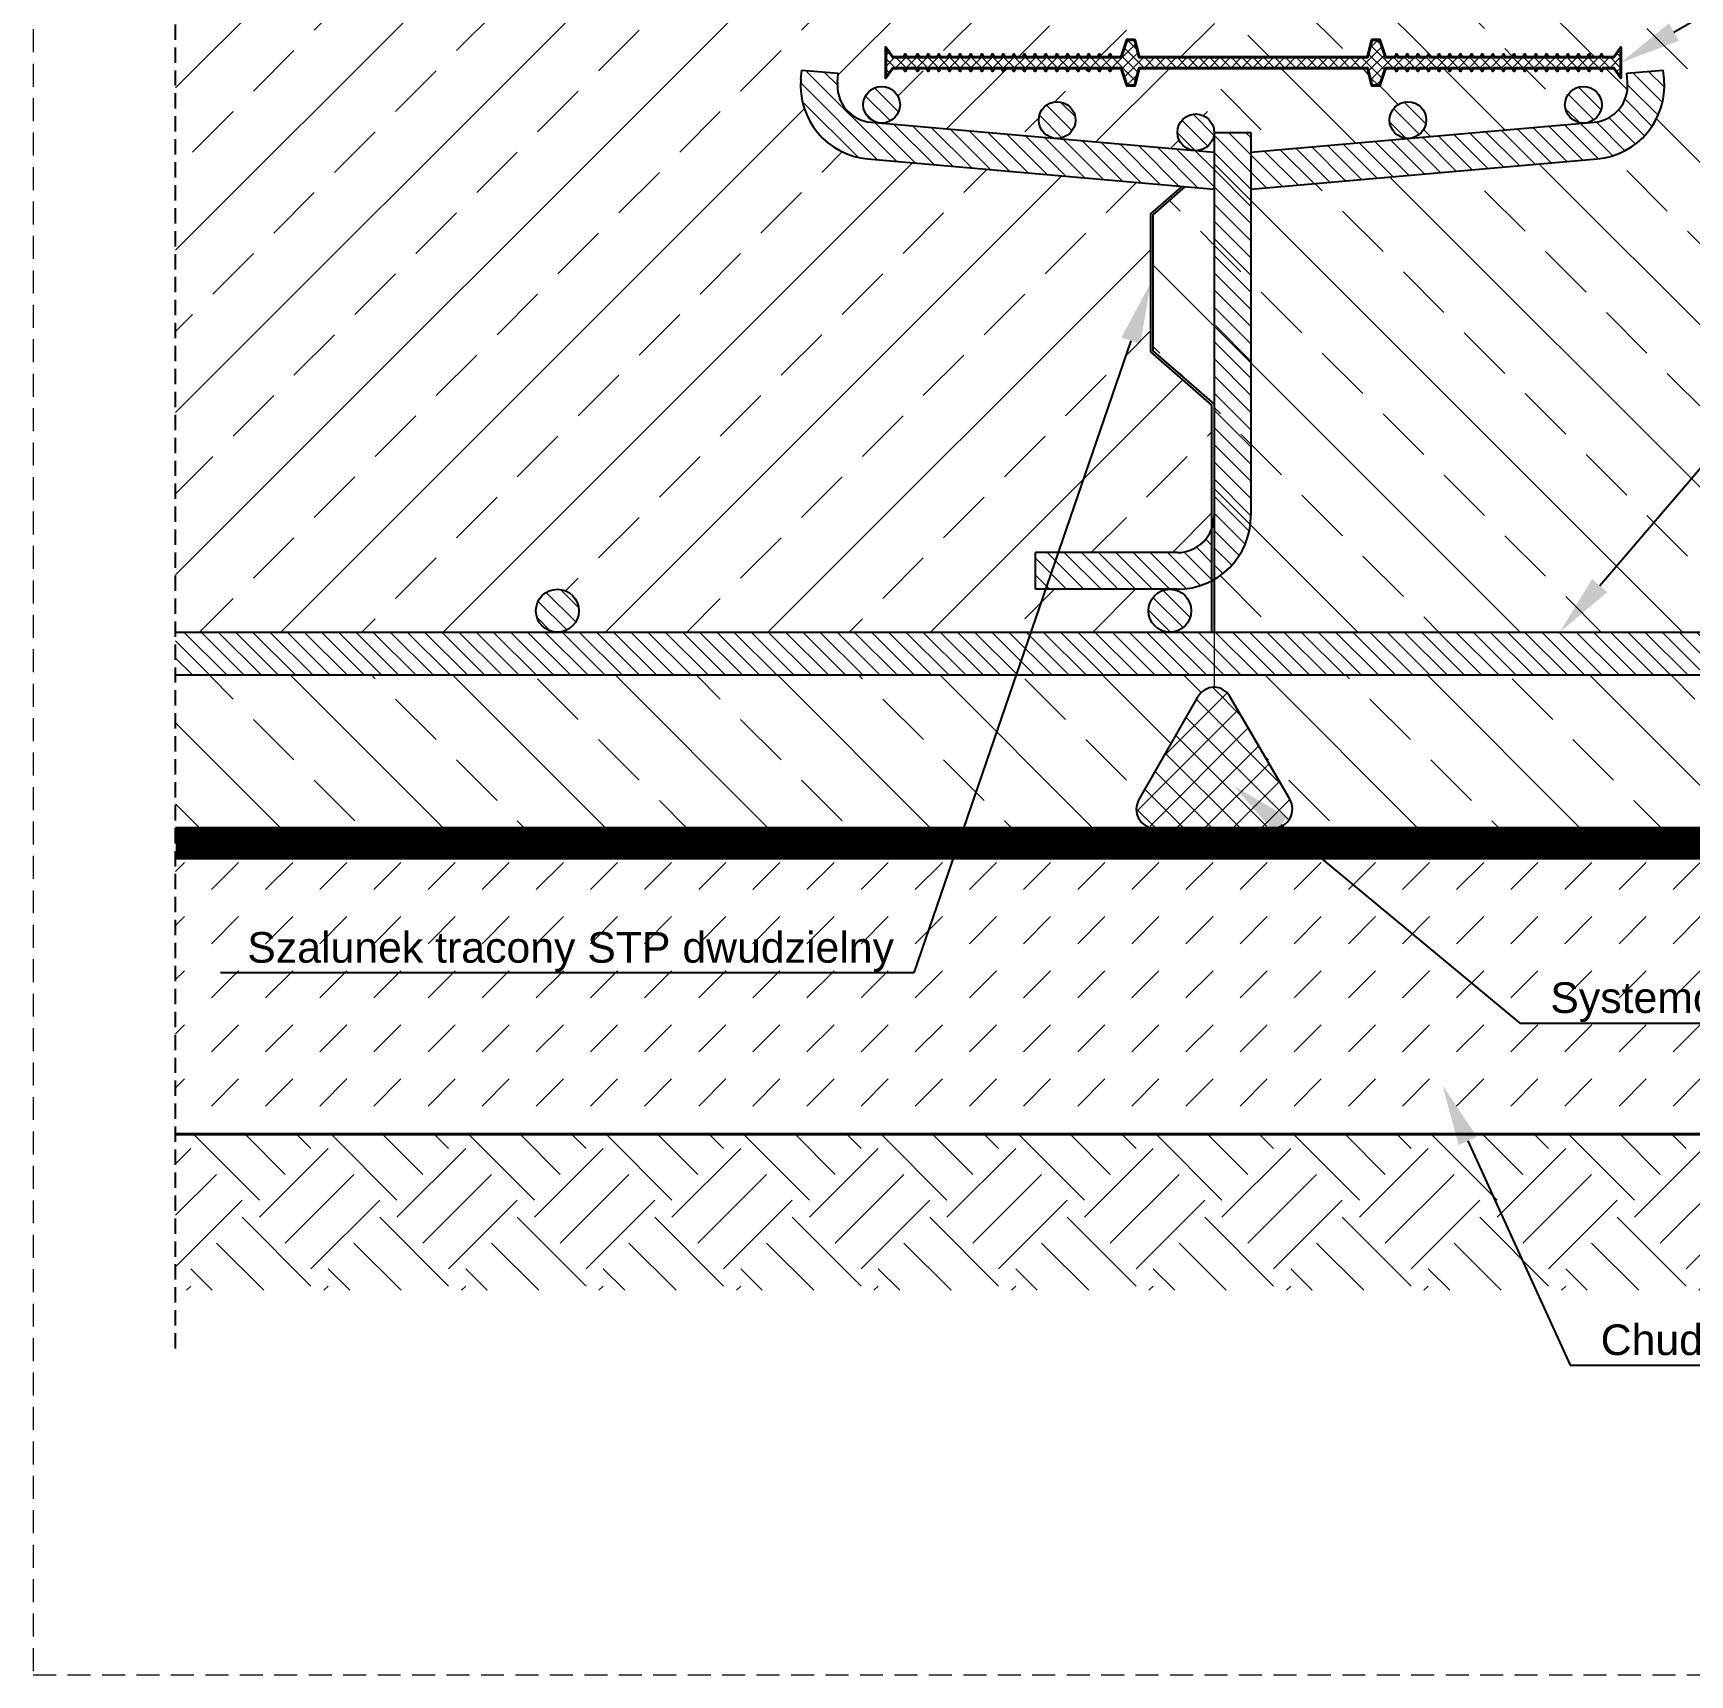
# Model space of a CAD drawing. Header units: millimetres. Extents: x 647 to 146539, y -131215 to 59.
# Drawn here: x 108599 to 109140, y -13367 to -12831 of the extents above; entities that cross this region are included whole.
import ezdxf
from ezdxf import colors
from ezdxf.entities.mleader import LeaderData, LeaderLine
from ezdxf.math import Vec2, Vec3

# ---------------------------------------------------------------- set-up
doc = ezdxf.new("R2010")
doc.units = ezdxf.units.MM
doc.linetypes.add('DASHED', pattern=[0.75, 0.5, -0.25])
for name, color, linetype, lineweight in [('G-Cienka', 4, 'Continuous', 9), ('G-Elementy konstrukcyjne', 1, 'Continuous', 40), ('G-Kreskowanie', 9, 'Continuous', 5), ('G-Obrys', 3, 'Continuous', 20), ('G-Przerywana', 8, 'DASHED', 15)]:
    doc.layers.add(name, color=color, linetype=linetype, lineweight=lineweight)
doc.layers.add('G-Prety', color=1, linetype='Continuous')
doc.styles.add('Arial-GG', font='arial.ttf')
pattern_1 = [(135, (105522.6525, -14324.6313), (-2.80633, -2.80633), [])]
pattern_2 = [(135, (-1490773.918, 728757.748), (-26.5165043, -26.5165043), []), (135, (-1490773.918, 728784.264), (-26.5165043, -26.5165043), [18.75, -9.375])]
pattern_3 = [(135, (-1498242.596, 725416.353), (-26.5165043, -26.5165043), []), (135, (-1498242.596, 725442.87), (-26.5165043, -26.5165043), [18.75, -9.375])]
pattern_4 = [(135, (105681.9255, -13622.112), (-2.80633, -2.80633), [])]

msp = doc.modelspace()

# ---------------------------------------------------------------- hatches: boundary and pattern name
at = {"layer": 'G-Kreskowanie'}
h = msp.add_hatch(dxfattribs=at)
h.set_pattern_fill('ANSI31', color=256, scale=1.25, angle=90)
h.set_pattern_definition([(135, (105629.1846, -13522.112), (-2.80633, -2.80633), [])])
h.paths.add_polyline_path([(108645.42, -12634.52), (109017.37, -12634.52), (109017.37, -12620.52), (108645.42, -12620.52), (108645.42, -13060.52)])
h = msp.add_hatch(dxfattribs=at)
h.set_pattern_fill('ANSI33', color=256, scale=150)
h.set_pattern_definition([(45, (-1498242.596, 725435.917), (-26.5165043, 26.5165043), []), (45, (-1498216.08, 725435.917), (-26.5165043, 26.5165043), [18.75, -9.375])])
h.paths.add_polyline_path([(108645.42, -13026.52), (108645.42, -12634.52), (108770.11, -12634.52, 2.414214), (108777.11, -12641.52, 0.414214), (108770.11, -12634.52), (108963.87, -12634.52), (108963.87, -12648.52), (108926.33, -12648.52), (108926.33, -12660.52), (108963.96, -12660.52), (108963.96, -12666.43), (108983.96, -12683.93), (108983.96, -12728.29), (108963.96, -12745.79), (108963.96, -12791.43), (108973.44, -12799.73, 0.518512), (108977.62, -12808.6), (108873.63, -12799.51, 0.414214), (108847.63, -12821.32), (108847.37, -12824.31), (108859.32, -12825.36), (108859.59, -12822.37, -0.414215), (108872.59, -12811.46), (108875.57, -12811.72, 2.571496), (108881.05, -12817.7, 0.388879), (108875.57, -12811.72), (108932.86, -12816.73, 2.571496), (108938.33, -12822.71, 0.388879), (108932.86, -12816.73), (108984.66, -12821.27), (108984.66, -12827.77), (108984.66, -12838.77), (108960.12, -12838.77), (108958.46, -12833.02), (108956.08, -12833.14), (108954.18, -12838.77), (108950.16, -12838.77), (108946.66, -12838.77), (108943.16, -12838.77), (108939.66, -12838.77), (108936.16, -12838.77), (108932.66, -12838.77), (108929.16, -12838.77), (108925.66, -12838.77), (108922.16, -12838.77), (108918.66, -12838.77), (108915.16, -12838.77), (108911.66, -12838.77), (108908.16, -12838.77), (108904.66, -12838.77), (108901.16, -12838.77), (108897.66, -12838.77), (108894.16, -12838.77), (108890.66, -12838.77), (108887.16, -12838.77), (108883.15, -12838.77), (108879.65, -12838.77), (108877.36, -12835.52), (108877.36, -12840.52), (108877.36, -12845.52), (108879.65, -12842.27), (108884.15, -12842.27), (108887.66, -12843.27), (108888.16, -12842.27), (108891.66, -12842.27), (108894.66, -12843.27), (108895.16, -12842.27), (108898.66, -12842.27), (108902.16, -12842.27), (108905.66, -12842.27), (108909.16, -12842.27), (108912.66, -12842.27), (108915.66, -12843.27), (108916.16, -12842.27), (108919.66, -12842.27), (108922.66, -12843.27), (108923.16, -12842.27), (108926.66, -12842.27), (108929.66, -12843.27), (108930.16, -12842.27), (108933.66, -12842.27), (108937.16, -12842.27), (108940.66, -12842.27), (108944.16, -12842.27), (108947.66, -12842.27), (108951.16, -12842.27), (108954.18, -12842.27), (108956.26, -12848.02), (108958.65, -12847.87), (108960.12, -12842.27), (108984.66, -12842.27), (108984.56, -12863.27, 2.094817), (108977.31, -12869.13), (108932.76, -12865.24, 0.440011), (108939.28, -12859.26, 2.272673), (108932.76, -12865.24), (108875.48, -12860.23, 0.440011), (108882, -12854.25, 2.272673), (108875.48, -12860.23), (108872.49, -12859.96, -0.414215), (108861.58, -12846.96), (108861.84, -12843.98), (108849.89, -12842.93), (108849.63, -12845.92, 0.414214), (108871.44, -12871.92), (108974.17, -12880.91), (108963.86, -12889.92), (108963.86, -12934.92), (108983.86, -12952.42), (108983.86, -12992.56, -0.316899), (108972.56, -13000.52), (108926.24, -13000.52), (108926.24, -13012.52), (108970.11, -13012.52, 1), (108970.11, -13026.52), (108909.62, -13026.52), (108770.11, -13026.52, 0.414214), (108777.11, -13019.52, 2.414214), (108770.11, -13026.52)])
h = msp.add_hatch(dxfattribs=at)
h.set_pattern_fill('ANSI33', color=256, scale=150, angle=90)
h.set_pattern_definition(pattern_2)
h.paths.add_polyline_path([(108964.66, -12666.11), (108964.66, -12660.52), (108964.66, -12660.52), (108964.66, -12648.52), (108971.66, -12648.52), (108972.66, -12648.52, -0.414214), (108996.66, -12672.52), (108996.66, -12809.22), (108996.66, -12821.27), (108996.66, -12827.75, 1347.66903), (108996.66, -12827.77, 0.000742), (108996.66, -12827.75), (108996.66, -12821.27), (109048.46, -12816.73, 2.272673), (109054.99, -12822.71, 0.440011), (109048.46, -12816.73), (109105.75, -12811.72, 2.272663), (109112.27, -12817.7, 0.440009), (109105.75, -12811.72), (109108.73, -12811.46, -0.414214), (109121.73, -12822.37), (109122, -12825.36), (109133.95, -12824.31), (109133.69, -12821.32, 0.414214), (109107.69, -12799.51), (108996.66, -12809.22), (108996.66, -12672.52, 0.414214), (108972.66, -12648.52), (108971.66, -12648.52, 0.414214), (108978.66, -12641.52, 0.414214), (108971.66, -12634.52), (109170.11, -12634.52, 2.414214), (109177.11, -12641.52, 0.414214), (109170.11, -12634.52), (109370.11, -12634.52, 2.414214), (109377.11, -12641.52, 0.414214), (109370.11, -12634.52), (109389.32, -12634.52), (109389.32, -13026.52), (109370.11, -13026.52, 0.414214), (109377.11, -13019.52, 2.414214), (109370.11, -13026.52), (109170.11, -13026.52, 0.414214), (109177.11, -13019.52, 2.414214), (109170.11, -13026.52), (108984.56, -13026.52), (108984.56, -13009.3), (108984.56, -12980.69), (108984.56, -12881.82), (108984.56, -12869.77), (108984.56, -12869.77), (108984.56, -12842.27), (108997.36, -12842.27), (109034.6, -12842.27), (109036.07, -12847.87, 0.34303), (109036.26, -12848.02), (109038.46, -12848.02, 0), (109038.46, -12848.02, 0.304272), (109038.64, -12847.89), (109040.54, -12842.27), (109043.56, -12842.27), (109044.06, -12843.27), (109044.56, -12842.27), (109047.06, -12842.27), (109047.56, -12843.27), (109048.06, -12842.27), (109050.56, -12842.27), (109051.06, -12843.27), (109051.56, -12842.27), (109054.06, -12842.27), (109054.56, -12843.27), (109055.06, -12842.27), (109057.56, -12842.27), (109058.06, -12843.27), (109058.56, -12842.27), (109061.06, -12842.27), (109061.56, -12843.27), (109062.06, -12842.27), (109064.56, -12842.27), (109065.06, -12843.27), (109065.56, -12842.27), (109068.06, -12842.27), (109068.56, -12843.27), (109069.06, -12842.27), (109071.56, -12842.27), (109072.06, -12843.27), (109072.56, -12842.27), (109075.06, -12842.27), (109075.56, -12843.27), (109076.06, -12842.27), (109078.56, -12842.27), (109079.06, -12843.27), (109079.56, -12842.27), (109082.06, -12842.27), (109082.56, -12843.27), (109083.06, -12842.27), (109085.56, -12842.27), (109086.06, -12843.27), (109086.56, -12842.27), (109089.06, -12842.27), (109089.56, -12843.27), (109090.06, -12842.27), (109092.56, -12842.27), (109093.06, -12843.27), (109093.56, -12842.27), (109096.06, -12842.27), (109096.56, -12843.27), (109097.06, -12842.27), (109099.56, -12842.27), (109100.06, -12843.27), (109100.56, -12842.27), (109103.06, -12842.27), (109103.56, -12843.27), (109104.06, -12842.27), (109106.56, -12842.27), (109107.06, -12843.27), (109107.56, -12842.27), (109110.56, -12842.27), (109111.06, -12843.27), (109111.56, -12842.27), (109115.07, -12842.27), (109117.36, -12845.52), (109117.36, -12840.52), (109117.36, -12835.52), (109115.07, -12838.77), (109111.56, -12838.77), (109111.06, -12837.76), (109110.56, -12838.77), (109107.56, -12838.77), (109107.06, -12837.76), (109106.56, -12838.77), (109104.06, -12838.77), (109103.56, -12837.76), (109103.06, -12838.77), (109100.56, -12838.77), (109100.06, -12837.76), (109099.56, -12838.77), (109097.06, -12838.77), (109096.56, -12837.76), (109096.06, -12838.77), (109093.56, -12838.77), (109093.06, -12837.76), (109092.56, -12838.77), (109090.06, -12838.77), (109089.56, -12837.76), (109089.06, -12838.77), (109086.56, -12838.77), (109086.06, -12837.76), (109085.56, -12838.77), (109083.06, -12838.77), (109082.56, -12837.76), (109082.06, -12838.77), (109079.56, -12838.77), (109079.06, -12837.76), (109078.56, -12838.77), (109076.06, -12838.77), (109075.56, -12837.76), (109075.06, -12838.77), (109072.56, -12838.77), (109072.06, -12837.76), (109071.56, -12838.77), (109069.06, -12838.77), (109068.56, -12837.76), (109068.06, -12838.77), (109065.56, -12838.77), (109065.06, -12837.76), (109064.56, -12838.77), (109062.06, -12838.77), (109061.56, -12837.76), (109061.06, -12838.77), (109058.56, -12838.77), (109058.06, -12837.76), (109057.56, -12838.77), (109055.06, -12838.77), (109054.56, -12837.76), (109054.06, -12838.77), (109051.56, -12838.77), (109051.06, -12837.76), (109050.56, -12838.77), (109048.06, -12838.77), (109047.56, -12837.76), (109047.06, -12838.77), (109044.56, -12838.77), (109044.06, -12837.76), (109043.56, -12838.77), (109040.54, -12838.77), (109038.64, -12833.14, 0.304272), (109038.46, -12833.02), (109036.26, -12833.02, 0.34303), (109036.07, -12833.17), (109034.6, -12838.77), (108997.36, -12838.77), (108984.66, -12838.77), (108984.66, -12821.27), (108984.66, -12821.27), (108984.66, -12814.88), (108984.66, -12809.22), (108984.66, -12808.61), (108984.66, -12808.61), (108984.66, -12728.61), (108984.66, -12728.61), (108984.66, -12683.61), (108984.66, -12683.61)])
h.paths.add_polyline_path([(108996.56, -12881.82), (109109.68, -12871.92, 0.414214), (109131.5, -12845.92), (109131.24, -12842.93), (109119.29, -12843.98), (109119.55, -12846.96, -0.414214), (109108.64, -12859.96), (109105.65, -12860.23, 0.388879), (109111.13, -12854.25, 2.571496), (109105.65, -12860.23), (109048.37, -12865.24, 0.388879), (109053.85, -12859.26, 2.571496), (109048.37, -12865.24), (108996.56, -12869.77), (108996.56, -12863.29, 0.000742), (108996.56, -12863.27, 1347.66903), (108996.56, -12863.29), (108996.56, -12869.77)], flags=16)
h = msp.add_hatch(dxfattribs=at)
h.set_pattern_fill('NET', color=256, scale=20, angle=45)
h.set_pattern_definition([(45, (-1491185.5452, 725642.427), (-1.767766953, 1.767766953), []), (135, (-1491185.5452, 725642.427), (-1.767766953, -1.767766953), [])])
edge = h.paths.add_edge_path()
edge.add_line((109034.6, -12842.27), (109036.07, -12847.87))
edge.add_arc((109036.26, -12847.82), 0.2, 194.2662, 270.0001)
edge.add_line((109036.26, -12848.02), (109038.46, -12848.02))
edge.add_arc((109038.46, -12847.82), 0.2, 270.0001, 337.6944)
edge.add_line((109038.64, -12847.89), (109040.54, -12842.27))
edge.add_line((109040.54, -12842.27), (109043.56, -12842.27))
edge.add_line((109043.56, -12842.27), (109044.06, -12843.27))
edge.add_line((109044.06, -12843.27), (109044.56, -12842.27))
edge.add_line((109044.56, -12842.27), (109047.06, -12842.27))
edge.add_line((109047.06, -12842.27), (109047.56, -12843.27))
edge.add_line((109047.56, -12843.27), (109048.06, -12842.27))
edge.add_line((109048.06, -12842.27), (109050.56, -12842.27))
edge.add_line((109050.56, -12842.27), (109051.06, -12843.27))
edge.add_line((109051.06, -12843.27), (109051.56, -12842.27))
edge.add_line((109051.56, -12842.27), (109054.06, -12842.27))
edge.add_line((109054.06, -12842.27), (109054.56, -12843.27))
edge.add_line((109054.56, -12843.27), (109055.06, -12842.27))
edge.add_line((109055.06, -12842.27), (109057.56, -12842.27))
edge.add_line((109057.56, -12842.27), (109058.06, -12843.27))
edge.add_line((109058.06, -12843.27), (109058.56, -12842.27))
edge.add_line((109058.56, -12842.27), (109061.06, -12842.27))
edge.add_line((109061.06, -12842.27), (109061.56, -12843.27))
edge.add_line((109061.56, -12843.27), (109062.06, -12842.27))
edge.add_line((109062.06, -12842.27), (109064.56, -12842.27))
edge.add_line((109064.56, -12842.27), (109065.06, -12843.27))
edge.add_line((109065.06, -12843.27), (109065.56, -12842.27))
edge.add_line((109065.56, -12842.27), (109068.06, -12842.27))
edge.add_line((109068.06, -12842.27), (109068.56, -12843.27))
edge.add_line((109068.56, -12843.27), (109069.06, -12842.27))
edge.add_line((109069.06, -12842.27), (109071.56, -12842.27))
edge.add_line((109071.56, -12842.27), (109072.06, -12843.27))
edge.add_line((109072.06, -12843.27), (109072.56, -12842.27))
edge.add_line((109072.56, -12842.27), (109075.06, -12842.27))
edge.add_line((109075.06, -12842.27), (109075.56, -12843.27))
edge.add_line((109075.56, -12843.27), (109076.06, -12842.27))
edge.add_line((109076.06, -12842.27), (109078.56, -12842.27))
edge.add_line((109078.56, -12842.27), (109079.06, -12843.27))
edge.add_line((109079.06, -12843.27), (109079.56, -12842.27))
edge.add_line((109079.56, -12842.27), (109082.06, -12842.27))
edge.add_line((109082.06, -12842.27), (109082.56, -12843.27))
edge.add_line((109082.56, -12843.27), (109083.06, -12842.27))
edge.add_line((109083.06, -12842.27), (109085.56, -12842.27))
edge.add_line((109085.56, -12842.27), (109086.06, -12843.27))
edge.add_line((109086.06, -12843.27), (109086.56, -12842.27))
edge.add_line((109086.56, -12842.27), (109089.06, -12842.27))
edge.add_line((109089.06, -12842.27), (109089.56, -12843.27))
edge.add_line((109089.56, -12843.27), (109090.06, -12842.27))
edge.add_line((109090.06, -12842.27), (109092.56, -12842.27))
edge.add_line((109092.56, -12842.27), (109093.06, -12843.27))
edge.add_line((109093.06, -12843.27), (109093.56, -12842.27))
edge.add_line((109093.56, -12842.27), (109096.06, -12842.27))
edge.add_line((109096.06, -12842.27), (109096.56, -12843.27))
edge.add_line((109096.56, -12843.27), (109097.06, -12842.27))
edge.add_line((109097.06, -12842.27), (109099.56, -12842.27))
edge.add_line((109099.56, -12842.27), (109100.06, -12843.27))
edge.add_line((109100.06, -12843.27), (109100.56, -12842.27))
edge.add_line((109100.56, -12842.27), (109103.06, -12842.27))
edge.add_line((109103.06, -12842.27), (109103.56, -12843.27))
edge.add_line((109103.56, -12843.27), (109104.06, -12842.27))
edge.add_line((109104.06, -12842.27), (109106.56, -12842.27))
edge.add_line((109106.56, -12842.27), (109107.06, -12843.27))
edge.add_line((109107.06, -12843.27), (109107.56, -12842.27))
edge.add_line((109107.56, -12842.27), (109110.56, -12842.27))
edge.add_line((109110.56, -12842.27), (109111.06, -12843.27))
edge.add_line((109111.06, -12843.27), (109111.56, -12842.27))
edge.add_line((109111.56, -12842.27), (109115.07, -12842.27))
edge.add_line((109115.07, -12842.27), (109117.36, -12845.52))
edge.add_line((109117.36, -12845.52), (109117.36, -12835.52))
edge.add_line((109117.36, -12835.52), (109115.07, -12838.77))
edge.add_line((109115.07, -12838.77), (109111.56, -12838.77))
edge.add_line((109111.56, -12838.77), (109111.06, -12837.76))
edge.add_line((109111.06, -12837.76), (109110.56, -12838.77))
edge.add_line((109110.56, -12838.77), (109107.56, -12838.77))
edge.add_line((109107.56, -12838.77), (109107.06, -12837.76))
edge.add_line((109107.06, -12837.76), (109106.56, -12838.77))
edge.add_line((109106.56, -12838.77), (109104.06, -12838.77))
edge.add_line((109104.06, -12838.77), (109103.56, -12837.76))
edge.add_line((109103.56, -12837.76), (109103.06, -12838.77))
edge.add_line((109103.06, -12838.77), (109100.56, -12838.77))
edge.add_line((109100.56, -12838.77), (109100.06, -12837.76))
edge.add_line((109100.06, -12837.76), (109099.56, -12838.77))
edge.add_line((109099.56, -12838.77), (109097.06, -12838.77))
edge.add_line((109097.06, -12838.77), (109096.56, -12837.76))
edge.add_line((109096.56, -12837.76), (109096.06, -12838.77))
edge.add_line((109096.06, -12838.77), (109093.56, -12838.77))
edge.add_line((109093.56, -12838.77), (109093.06, -12837.76))
edge.add_line((109093.06, -12837.76), (109092.56, -12838.77))
edge.add_line((109092.56, -12838.77), (109090.06, -12838.77))
edge.add_line((109090.06, -12838.77), (109089.56, -12837.76))
edge.add_line((109089.56, -12837.76), (109089.06, -12838.77))
edge.add_line((109089.06, -12838.77), (109086.56, -12838.77))
edge.add_line((109086.56, -12838.77), (109086.06, -12837.76))
edge.add_line((109086.06, -12837.76), (109085.56, -12838.77))
edge.add_line((109085.56, -12838.77), (109083.06, -12838.77))
edge.add_line((109083.06, -12838.77), (109082.56, -12837.76))
edge.add_line((109082.56, -12837.76), (109082.06, -12838.77))
edge.add_line((109082.06, -12838.77), (109079.56, -12838.77))
edge.add_line((109079.56, -12838.77), (109079.06, -12837.76))
edge.add_line((109079.06, -12837.76), (109078.56, -12838.77))
edge.add_line((109078.56, -12838.77), (109076.06, -12838.77))
edge.add_line((109076.06, -12838.77), (109075.56, -12837.76))
edge.add_line((109075.56, -12837.76), (109075.06, -12838.77))
edge.add_line((109075.06, -12838.77), (109072.56, -12838.77))
edge.add_line((109072.56, -12838.77), (109072.06, -12837.76))
edge.add_line((109072.06, -12837.76), (109071.56, -12838.77))
edge.add_line((109071.56, -12838.77), (109069.06, -12838.77))
edge.add_line((109069.06, -12838.77), (109068.56, -12837.76))
edge.add_line((109068.56, -12837.76), (109068.06, -12838.77))
edge.add_line((109068.06, -12838.77), (109065.56, -12838.77))
edge.add_line((109065.56, -12838.77), (109065.06, -12837.76))
edge.add_line((109065.06, -12837.76), (109064.56, -12838.77))
edge.add_line((109064.56, -12838.77), (109062.06, -12838.77))
edge.add_line((109062.06, -12838.77), (109061.56, -12837.76))
edge.add_line((109061.56, -12837.76), (109061.06, -12838.77))
edge.add_line((109061.06, -12838.77), (109058.56, -12838.77))
edge.add_line((109058.56, -12838.77), (109058.06, -12837.76))
edge.add_line((109058.06, -12837.76), (109057.56, -12838.77))
edge.add_line((109057.56, -12838.77), (109055.06, -12838.77))
edge.add_line((109055.06, -12838.77), (109054.56, -12837.76))
edge.add_line((109054.56, -12837.76), (109054.06, -12838.77))
edge.add_line((109054.06, -12838.77), (109051.56, -12838.77))
edge.add_line((109051.56, -12838.77), (109051.06, -12837.76))
edge.add_line((109051.06, -12837.76), (109050.56, -12838.77))
edge.add_line((109050.56, -12838.77), (109048.06, -12838.77))
edge.add_line((109048.06, -12838.77), (109047.56, -12837.76))
edge.add_line((109047.56, -12837.76), (109047.06, -12838.77))
edge.add_line((109047.06, -12838.77), (109044.56, -12838.77))
edge.add_line((109044.56, -12838.77), (109044.06, -12837.76))
edge.add_line((109044.06, -12837.76), (109043.56, -12838.77))
edge.add_line((109043.56, -12838.77), (109040.54, -12838.77))
edge.add_line((109040.54, -12838.77), (109038.64, -12833.14))
edge.add_arc((109038.46, -12833.22), 0.2, 22.3058, 90)
edge.add_line((109038.46, -12833.02), (109036.26, -12833.02))
edge.add_arc((109036.26, -12833.22), 0.2, 90, 165.734)
edge.add_line((109036.07, -12833.17), (109034.6, -12838.77))
edge.add_line((109034.6, -12838.77), (108960.12, -12838.77))
edge.add_line((108960.12, -12838.77), (108958.65, -12833.17))
edge.add_arc((108958.46, -12833.22), 0.2, 14.266, 90)
edge.add_line((108958.46, -12833.02), (108956.26, -12833.02))
edge.add_arc((108956.26, -12833.22), 0.2, 90, 157.6942)
edge.add_line((108956.08, -12833.14), (108954.18, -12838.77))
edge.add_line((108954.18, -12838.77), (108951.16, -12838.77))
edge.add_line((108951.16, -12838.77), (108950.66, -12837.76))
edge.add_line((108950.66, -12837.76), (108950.16, -12838.77))
edge.add_line((108950.16, -12838.77), (108947.66, -12838.77))
edge.add_line((108947.66, -12838.77), (108947.16, -12837.76))
edge.add_line((108947.16, -12837.76), (108946.66, -12838.77))
edge.add_line((108946.66, -12838.77), (108944.16, -12838.77))
edge.add_line((108944.16, -12838.77), (108943.66, -12837.76))
edge.add_line((108943.66, -12837.76), (108943.16, -12838.77))
edge.add_line((108943.16, -12838.77), (108940.66, -12838.77))
edge.add_line((108940.66, -12838.77), (108940.16, -12837.76))
edge.add_line((108940.16, -12837.76), (108939.66, -12838.77))
edge.add_line((108939.66, -12838.77), (108937.16, -12838.77))
edge.add_line((108937.16, -12838.77), (108936.66, -12837.76))
edge.add_line((108936.66, -12837.76), (108936.16, -12838.77))
edge.add_line((108936.16, -12838.77), (108933.66, -12838.77))
edge.add_line((108933.66, -12838.77), (108933.16, -12837.76))
edge.add_line((108933.16, -12837.76), (108932.66, -12838.77))
edge.add_line((108932.66, -12838.77), (108930.16, -12838.77))
edge.add_line((108930.16, -12838.77), (108929.66, -12837.76))
edge.add_line((108929.66, -12837.76), (108929.16, -12838.77))
edge.add_line((108929.16, -12838.77), (108926.66, -12838.77))
edge.add_line((108926.66, -12838.77), (108926.16, -12837.76))
edge.add_line((108926.16, -12837.76), (108925.66, -12838.77))
edge.add_line((108925.66, -12838.77), (108923.16, -12838.77))
edge.add_line((108923.16, -12838.77), (108922.66, -12837.76))
edge.add_line((108922.66, -12837.76), (108922.16, -12838.77))
edge.add_line((108922.16, -12838.77), (108919.66, -12838.77))
edge.add_line((108919.66, -12838.77), (108919.16, -12837.76))
edge.add_line((108919.16, -12837.76), (108918.66, -12838.77))
edge.add_line((108918.66, -12838.77), (108916.16, -12838.77))
edge.add_line((108916.16, -12838.77), (108915.66, -12837.76))
edge.add_line((108915.66, -12837.76), (108915.16, -12838.77))
edge.add_line((108915.16, -12838.77), (108912.66, -12838.77))
edge.add_line((108912.66, -12838.77), (108912.16, -12837.76))
edge.add_line((108912.16, -12837.76), (108911.66, -12838.77))
edge.add_line((108911.66, -12838.77), (108909.16, -12838.77))
edge.add_line((108909.16, -12838.77), (108908.66, -12837.76))
edge.add_line((108908.66, -12837.76), (108908.16, -12838.77))
edge.add_line((108908.16, -12838.77), (108905.66, -12838.77))
edge.add_line((108905.66, -12838.77), (108905.16, -12837.76))
edge.add_line((108905.16, -12837.76), (108904.66, -12838.77))
edge.add_line((108904.66, -12838.77), (108902.16, -12838.77))
edge.add_line((108902.16, -12838.77), (108901.66, -12837.76))
edge.add_line((108901.66, -12837.76), (108901.16, -12838.77))
edge.add_line((108901.16, -12838.77), (108898.66, -12838.77))
edge.add_line((108898.66, -12838.77), (108898.16, -12837.76))
edge.add_line((108898.16, -12837.76), (108897.66, -12838.77))
edge.add_line((108897.66, -12838.77), (108895.16, -12838.77))
edge.add_line((108895.16, -12838.77), (108894.66, -12837.76))
edge.add_line((108894.66, -12837.76), (108894.16, -12838.77))
edge.add_line((108894.16, -12838.77), (108891.66, -12838.77))
edge.add_line((108891.66, -12838.77), (108891.16, -12837.76))
edge.add_line((108891.16, -12837.76), (108890.66, -12838.77))
edge.add_line((108890.66, -12838.77), (108888.16, -12838.77))
edge.add_line((108888.16, -12838.77), (108887.66, -12837.76))
edge.add_line((108887.66, -12837.76), (108887.16, -12838.77))
edge.add_line((108887.16, -12838.77), (108884.15, -12838.77))
edge.add_line((108884.15, -12838.77), (108883.65, -12837.76))
edge.add_line((108883.65, -12837.76), (108883.15, -12838.77))
edge.add_line((108883.15, -12838.77), (108879.65, -12838.77))
edge.add_line((108879.65, -12838.77), (108877.36, -12835.52))
edge.add_line((108877.36, -12835.52), (108877.36, -12845.52))
edge.add_line((108877.36, -12845.52), (108879.65, -12842.27))
edge.add_line((108879.65, -12842.27), (108883.15, -12842.27))
edge.add_line((108883.15, -12842.27), (108883.65, -12843.27))
edge.add_line((108883.65, -12843.27), (108884.15, -12842.27))
edge.add_line((108884.15, -12842.27), (108887.16, -12842.27))
edge.add_line((108887.16, -12842.27), (108887.66, -12843.27))
edge.add_line((108887.66, -12843.27), (108888.16, -12842.27))
edge.add_line((108888.16, -12842.27), (108890.66, -12842.27))
edge.add_line((108890.66, -12842.27), (108891.16, -12843.27))
edge.add_line((108891.16, -12843.27), (108891.66, -12842.27))
edge.add_line((108891.66, -12842.27), (108894.16, -12842.27))
edge.add_line((108894.16, -12842.27), (108894.66, -12843.27))
edge.add_line((108894.66, -12843.27), (108895.16, -12842.27))
edge.add_line((108895.16, -12842.27), (108897.66, -12842.27))
edge.add_line((108897.66, -12842.27), (108898.16, -12843.27))
edge.add_line((108898.16, -12843.27), (108898.66, -12842.27))
edge.add_line((108898.66, -12842.27), (108901.16, -12842.27))
edge.add_line((108901.16, -12842.27), (108901.66, -12843.27))
edge.add_line((108901.66, -12843.27), (108902.16, -12842.27))
edge.add_line((108902.16, -12842.27), (108904.66, -12842.27))
edge.add_line((108904.66, -12842.27), (108905.16, -12843.27))
edge.add_line((108905.16, -12843.27), (108905.66, -12842.27))
edge.add_line((108905.66, -12842.27), (108908.16, -12842.27))
edge.add_line((108908.16, -12842.27), (108908.66, -12843.27))
edge.add_line((108908.66, -12843.27), (108909.16, -12842.27))
edge.add_line((108909.16, -12842.27), (108911.66, -12842.27))
edge.add_line((108911.66, -12842.27), (108912.16, -12843.27))
edge.add_line((108912.16, -12843.27), (108912.66, -12842.27))
edge.add_line((108912.66, -12842.27), (108915.16, -12842.27))
edge.add_line((108915.16, -12842.27), (108915.66, -12843.27))
edge.add_line((108915.66, -12843.27), (108916.16, -12842.27))
edge.add_line((108916.16, -12842.27), (108918.66, -12842.27))
edge.add_line((108918.66, -12842.27), (108919.16, -12843.27))
edge.add_line((108919.16, -12843.27), (108919.66, -12842.27))
edge.add_line((108919.66, -12842.27), (108922.16, -12842.27))
edge.add_line((108922.16, -12842.27), (108922.66, -12843.27))
edge.add_line((108922.66, -12843.27), (108923.16, -12842.27))
edge.add_line((108923.16, -12842.27), (108925.66, -12842.27))
edge.add_line((108925.66, -12842.27), (108926.16, -12843.27))
edge.add_line((108926.16, -12843.27), (108926.66, -12842.27))
edge.add_line((108926.66, -12842.27), (108929.16, -12842.27))
edge.add_line((108929.16, -12842.27), (108929.66, -12843.27))
edge.add_line((108929.66, -12843.27), (108930.16, -12842.27))
edge.add_line((108930.16, -12842.27), (108932.66, -12842.27))
edge.add_line((108932.66, -12842.27), (108933.16, -12843.27))
edge.add_line((108933.16, -12843.27), (108933.66, -12842.27))
edge.add_line((108933.66, -12842.27), (108936.16, -12842.27))
edge.add_line((108936.16, -12842.27), (108936.66, -12843.27))
edge.add_line((108936.66, -12843.27), (108937.16, -12842.27))
edge.add_line((108937.16, -12842.27), (108939.66, -12842.27))
edge.add_line((108939.66, -12842.27), (108940.16, -12843.27))
edge.add_line((108940.16, -12843.27), (108940.66, -12842.27))
edge.add_line((108940.66, -12842.27), (108943.16, -12842.27))
edge.add_line((108943.16, -12842.27), (108943.66, -12843.27))
edge.add_line((108943.66, -12843.27), (108944.16, -12842.27))
edge.add_line((108944.16, -12842.27), (108946.66, -12842.27))
edge.add_line((108946.66, -12842.27), (108947.16, -12843.27))
edge.add_line((108947.16, -12843.27), (108947.66, -12842.27))
edge.add_line((108947.66, -12842.27), (108950.16, -12842.27))
edge.add_line((108950.16, -12842.27), (108950.66, -12843.27))
edge.add_line((108950.66, -12843.27), (108951.16, -12842.27))
edge.add_line((108951.16, -12842.27), (108954.18, -12842.27))
edge.add_line((108954.18, -12842.27), (108956.08, -12847.89))
edge.add_arc((108956.26, -12847.82), 0.2, 202.3056, 269.9999)
edge.add_line((108956.26, -12848.02), (108958.46, -12848.02))
edge.add_arc((108958.46, -12847.82), 0.2, 269.9999, 345.7338)
edge.add_line((108958.65, -12847.87), (108960.12, -12842.27))
edge.add_line((108960.12, -12842.27), (108997.36, -12842.27))
edge.add_line((108997.36, -12842.27), (109034.6, -12842.27))
h = msp.add_hatch(dxfattribs=at)
h.set_pattern_fill('ANSI31', color=256, scale=1.25, angle=90)
h.set_pattern_definition(pattern_1)
h.paths.add_polyline_path([(108849.63, -12845.92), (108849.89, -12842.93), (108861.84, -12843.98), (108861.58, -12846.96, 0.414215), (108872.49, -12859.96), (108875.48, -12860.23, 0.000003), (108875.48, -12860.23), (108977.31, -12869.13, 0.061806), (108978.78, -12869.26), (108984.56, -12869.77), (108984.56, -12881.82), (108871.44, -12871.92, -0.414214), (108849.63, -12845.92)])
h = msp.add_hatch(dxfattribs=at)
h.set_pattern_fill('ANSI31', color=256, scale=1.25, angle=90)
h.set_pattern_definition(pattern_1)
h.paths.add_polyline_path([(108875.48, -12860.23, -2.272663), (108882, -12854.25, -0.440009), (108875.48, -12860.23)])
h = msp.add_hatch(dxfattribs=at)
h.set_pattern_fill('ANSI31', color=256, scale=1.25, angle=90)
h.set_pattern_definition(pattern_1)
h.paths.add_polyline_path([(108996.56, -12881.82), (109109.68, -12871.92, 0.414214), (109131.5, -12845.92), (109131.24, -12842.93), (109119.29, -12843.98), (109119.55, -12846.96, -0.414214), (109108.64, -12859.96), (109105.65, -12860.23, 0.388877), (109111.13, -12854.25, 2.571485), (109105.65, -12860.23), (109048.37, -12865.24, 0.388879), (109053.85, -12859.26, 2.571496), (109048.37, -12865.24), (108996.56, -12869.77)])
h = msp.add_hatch(dxfattribs=at)
h.set_pattern_fill('ANSI31', color=256, scale=1.25, angle=90)
h.set_pattern_definition(pattern_1)
h.paths.add_polyline_path([(108939.28, -12859.26, 1), (108927.28, -12859.26, 1)])
h = msp.add_hatch(dxfattribs=at)
h.set_pattern_fill('ANSI31', color=256, scale=1.25, angle=90)
h.set_pattern_definition(pattern_1)
h.paths.add_polyline_path([(108977.31, -12869.13, -0.353758), (108972.56, -12863.27, -1), (108984.56, -12863.27), (108984.56, -12863.27), (108984.56, -12863.29, -0.402434), (108978.78, -12869.26)])
h = msp.add_hatch(dxfattribs=at)
h.set_pattern_fill('ANSI31', color=256, scale=1.25, angle=90)
h.set_pattern_definition(pattern_1)
h.paths.add_polyline_path([(108984.56, -12980.69), (108984.56, -12863.29, 0.001049), (108984.56, -12863.27), (108996.56, -12863.29), (108996.56, -12988.52, -0.267948), (108984.56, -13009.3)])
h = msp.add_hatch(dxfattribs=at)
h.set_pattern_fill('ANSI33', color=256, scale=150, angle=90)
h.set_pattern_definition(pattern_2)
h.paths.add_polyline_path([(108975.14, -12880.99), (108984.56, -12881.82), (108984.56, -12952.11), (108964.56, -12934.61), (108964.56, -12890.24)])
h = msp.add_hatch(dxfattribs=at)
h.set_pattern_fill('ANSI31', color=256, scale=1.25, angle=90)
h.set_pattern_definition(pattern_1)
h.paths.add_polyline_path([(108926.24, -13012.52), (108926.24, -13000.52), (108972.56, -13000.52, 0.316899), (108983.86, -12992.56), (108983.86, -13009.69, -0.123176), (108972.56, -13012.52)])
h = msp.add_hatch(dxfattribs=at)
h.set_pattern_fill('ANSI31', color=256, scale=1.25, angle=90)
h.set_pattern_definition(pattern_4)
h.paths.add_polyline_path([(108763.11, -13019.52, 1), (108777.11, -13019.52, 1)], flags=17)
h = msp.add_hatch(dxfattribs=at)
h.set_pattern_fill('ANSI31', color=256, scale=1.25, angle=90)
h.set_pattern_definition(pattern_4)
h.paths.add_polyline_path([(108977.11, -13019.52, -1), (108963.11, -13019.52, -1)], flags=17)
h = msp.add_hatch(dxfattribs=at)
h.set_pattern_fill('ANSI31', color=256, scale=1.25, angle=90)
h.set_pattern_definition([(135, (105629.1846, -13622.112), (-2.80633, -2.80633), [])])
h.paths.add_polyline_path([(109389.32, -13026.52), (108645.42, -13026.52), (108645.42, -13160.52), (108645.42, -13040.52), (109389.32, -13040.52)])
h = msp.add_hatch(dxfattribs=at)
h.set_pattern_fill('ANSI33', color=256, scale=150, angle=90)
h.set_pattern_definition(pattern_3)
h.paths.add_polyline_path([(108902.76, -13090.52), (108919.91, -13040.52), (108645.42, -13040.52), (108645.42, -13090.52)])
h.paths.add_polyline_path([(108964.55, -13090.52, -0.542073), (108960.04, -13081.24), (108979.38, -13047.54, -0.270448), (108984.56, -13044.52), (108984.56, -13040.52), (108919.91, -13040.52), (108902.76, -13090.52), (108964.55, -13090.52)])
h = msp.add_hatch(dxfattribs=at)
h.set_pattern_fill('ANSI33', color=256, scale=150, angle=90)
h.set_pattern_definition(pattern_3)
h.paths.add_polyline_path([(108984.56, -13044.52, -0.269158), (108989.73, -13047.52), (109009.24, -13081.12, -0.437296), (109006.75, -13089.81), (109007.6, -13090.52), (109027.37, -13090.52), (109389.32, -13090.52), (109389.32, -13040.52), (108984.56, -13040.52)])
h = msp.add_hatch(dxfattribs=at)
h.set_pattern_fill('NET', color=256, scale=2.053573, angle=45.0244)
h.set_pattern_definition([(45.02443, (82801.49, -26922.478), (-4.612369, 4.6084374), []), (135.02443, (82801.49, -26922.478), (-4.6084374, -4.612369), [])])
h.paths.add_polyline_path([(108960.04, -13081.24, 0.615249), (108965.87, -13090.11), (108976.45, -13090.11), (108984.66, -13090.11), (109004.11, -13090.06, 0.57735), (109009.24, -13081.12), (108989.69, -13047.45, 0.57735), (108979.38, -13047.54)])
h = msp.add_hatch(dxfattribs=at)
h.set_pattern_fill('DASH', color=256, scale=100, angle=45)
h.set_pattern_definition([(45, (-1491065.873, 725992.74), (0, 17.67766953), [12.5, -12.5])])
h.paths.add_polyline_path([(108645.42, -13190.52), (109389.32, -13190.52), (109389.32, -13100.52), (109019.64, -13100.52), (108874.43, -13100.52), (108645.42, -13100.52)])
h.paths.add_polyline_path([(109091, -13137.57), (109091, -13157.57), (109313.88, -13157.57), (109313.88, -13137.57)], flags=24)
h.paths.add_polyline_path([(108709.17, -13121.16), (108709.17, -13141.16), (108852.81, -13141.16), (108852.81, -13121.16)], flags=24)
h = msp.add_hatch(dxfattribs=at)
h.set_pattern_fill('EARTH', color=256, scale=5, angle=45)
h.set_pattern_definition([(45, (106803.775, -14895.87), (0, 44.90128), [31.75, -31.75]), (45, (106795.356, -14887.452), (0, 44.90128), [31.75, -31.75]), (45, (106786.937, -14879.034), (0, 44.90128), [31.75, -31.75]), (135, (106786.937, -14873.42), (-44.90128, 0), [31.75, -31.75]), (135, (106795.356, -14865.002), (-44.90128, 0), [31.75, -31.75]), (135, (106803.775, -14856.583), (-44.90128, 0), [31.75, -31.75])])
h.paths.add_polyline_path([(109389.32, -13241.51), (108645.42, -13241.51), (108645.42, -13260.52), (108645.42, -13190.52), (108857.37, -13190.52), (109177.37, -13190.52), (109389.32, -13190.52), (109389.32, -13260.52)])

# ---------------------------------------------------------------- linework, layer by layer
at = {"layer": 'G-Elementy konstrukcyjne'}
msp.add_lwpolyline([(108997.36, -12842.27), (108960.12, -12842.27), (108958.65, -12847.87, -0.34303), (108958.46, -12848.02), (108956.26, -12848.02, -0.304272), (108956.08, -12847.89), (108954.18, -12842.27), (108951.16, -12842.27), (108950.66, -12843.27), (108950.16, -12842.27), (108947.66, -12842.27), (108947.16, -12843.27), (108946.66, -12842.27), (108944.16, -12842.27), (108943.66, -12843.27), (108943.16, -12842.27), (108940.66, -12842.27), (108940.16, -12843.27), (108939.66, -12842.27), (108937.16, -12842.27), (108936.66, -12843.27), (108936.16, -12842.27), (108933.66, -12842.27), (108933.16, -12843.27), (108932.66, -12842.27), (108930.16, -12842.27), (108929.66, -12843.27), (108929.16, -12842.27), (108926.66, -12842.27), (108926.16, -12843.27), (108925.66, -12842.27), (108923.16, -12842.27), (108922.66, -12843.27), (108922.16, -12842.27), (108919.66, -12842.27), (108919.16, -12843.27), (108918.66, -12842.27), (108916.16, -12842.27), (108915.66, -12843.27), (108915.16, -12842.27), (108912.66, -12842.27), (108912.16, -12843.27), (108911.66, -12842.27), (108909.16, -12842.27), (108908.66, -12843.27), (108908.16, -12842.27), (108905.66, -12842.27), (108905.16, -12843.27), (108904.66, -12842.27), (108902.16, -12842.27), (108901.66, -12843.27), (108901.16, -12842.27), (108898.66, -12842.27), (108898.16, -12843.27), (108897.66, -12842.27), (108895.16, -12842.27), (108894.66, -12843.27), (108894.16, -12842.27), (108891.66, -12842.27), (108891.16, -12843.27), (108890.66, -12842.27), (108888.16, -12842.27), (108887.66, -12843.27), (108887.16, -12842.27), (108884.15, -12842.27), (108883.65, -12843.27), (108883.15, -12842.27), (108879.65, -12842.27), (108877.36, -12845.52), (108877.36, -12840.52), (108877.36, -12835.52), (108879.65, -12838.77), (108883.15, -12838.77), (108883.65, -12837.76), (108884.15, -12838.77), (108887.16, -12838.77), (108887.66, -12837.76), (108888.16, -12838.77), (108890.66, -12838.77), (108891.16, -12837.76), (108891.66, -12838.77), (108894.16, -12838.77), (108894.66, -12837.76), (108895.16, -12838.77), (108897.66, -12838.77), (108898.16, -12837.76), (108898.66, -12838.77), (108901.16, -12838.77), (108901.66, -12837.76), (108902.16, -12838.77), (108904.66, -12838.77), (108905.16, -12837.76), (108905.66, -12838.77), (108908.16, -12838.77), (108908.66, -12837.76), (108909.16, -12838.77), (108911.66, -12838.77), (108912.16, -12837.76), (108912.66, -12838.77), (108915.16, -12838.77), (108915.66, -12837.76), (108916.16, -12838.77), (108918.66, -12838.77), (108919.16, -12837.76), (108919.66, -12838.77), (108922.16, -12838.77), (108922.66, -12837.76), (108923.16, -12838.77), (108925.66, -12838.77), (108926.16, -12837.76), (108926.66, -12838.77), (108929.16, -12838.77), (108929.66, -12837.76), (108930.16, -12838.77), (108932.66, -12838.77), (108933.16, -12837.76), (108933.66, -12838.77), (108936.16, -12838.77), (108936.66, -12837.76), (108937.16, -12838.77), (108939.66, -12838.77), (108940.16, -12837.76), (108940.66, -12838.77), (108943.16, -12838.77), (108943.66, -12837.76), (108944.16, -12838.77), (108946.66, -12838.77), (108947.16, -12837.76), (108947.66, -12838.77), (108950.16, -12838.77), (108950.66, -12837.76), (108951.16, -12838.77), (108954.18, -12838.77), (108956.08, -12833.14, -0.304272), (108956.26, -12833.02), (108958.46, -12833.02, -0.34303), (108958.65, -12833.17), (108960.12, -12838.77), (108997.36, -12838.77), (109034.6, -12838.77), (109036.07, -12833.17, -0.34303), (109036.26, -12833.02), (109038.46, -12833.02, -0.304272), (109038.64, -12833.14), (109040.54, -12838.77), (109043.56, -12838.77), (109044.06, -12837.76), (109044.56, -12838.77), (109047.06, -12838.77), (109047.56, -12837.76), (109048.06, -12838.77), (109050.56, -12838.77), (109051.06, -12837.76), (109051.56, -12838.77), (109054.06, -12838.77), (109054.56, -12837.76), (109055.06, -12838.77), (109057.56, -12838.77), (109058.06, -12837.76), (109058.56, -12838.77), (109061.06, -12838.77), (109061.56, -12837.76), (109062.06, -12838.77), (109064.56, -12838.77), (109065.06, -12837.76), (109065.56, -12838.77), (109068.06, -12838.77), (109068.56, -12837.76), (109069.06, -12838.77), (109071.56, -12838.77), (109072.06, -12837.76), (109072.56, -12838.77), (109075.06, -12838.77), (109075.56, -12837.76), (109076.06, -12838.77), (109078.56, -12838.77), (109079.06, -12837.76), (109079.56, -12838.77), (109082.06, -12838.77), (109082.56, -12837.76), (109083.06, -12838.77), (109085.56, -12838.77), (109086.06, -12837.76), (109086.56, -12838.77), (109089.06, -12838.77), (109089.56, -12837.76), (109090.06, -12838.77), (109092.56, -12838.77), (109093.06, -12837.76), (109093.56, -12838.77), (109096.06, -12838.77), (109096.56, -12837.76), (109097.06, -12838.77), (109099.56, -12838.77), (109100.06, -12837.76), (109100.56, -12838.77), (109103.06, -12838.77), (109103.56, -12837.76), (109104.06, -12838.77), (109106.56, -12838.77), (109107.06, -12837.76), (109107.56, -12838.77), (109110.56, -12838.77), (109111.06, -12837.76), (109111.56, -12838.77), (109115.07, -12838.77), (109117.36, -12835.52), (109117.36, -12840.52), (109117.36, -12845.52), (109115.07, -12842.27), (109111.56, -12842.27), (109111.06, -12843.27), (109110.56, -12842.27), (109107.56, -12842.27), (109107.06, -12843.27), (109106.56, -12842.27), (109104.06, -12842.27), (109103.56, -12843.27), (109103.06, -12842.27), (109100.56, -12842.27), (109100.06, -12843.27), (109099.56, -12842.27), (109097.06, -12842.27), (109096.56, -12843.27), (109096.06, -12842.27), (109093.56, -12842.27), (109093.06, -12843.27), (109092.56, -12842.27), (109090.06, -12842.27), (109089.56, -12843.27), (109089.06, -12842.27), (109086.56, -12842.27), (109086.06, -12843.27), (109085.56, -12842.27), (109083.06, -12842.27), (109082.56, -12843.27), (109082.06, -12842.27), (109079.56, -12842.27), (109079.06, -12843.27), (109078.56, -12842.27), (109076.06, -12842.27), (109075.56, -12843.27), (109075.06, -12842.27), (109072.56, -12842.27), (109072.06, -12843.27), (109071.56, -12842.27), (109069.06, -12842.27), (109068.56, -12843.27), (109068.06, -12842.27), (109065.56, -12842.27), (109065.06, -12843.27), (109064.56, -12842.27), (109062.06, -12842.27), (109061.56, -12843.27), (109061.06, -12842.27), (109058.56, -12842.27), (109058.06, -12843.27), (109057.56, -12842.27), (109055.06, -12842.27), (109054.56, -12843.27), (109054.06, -12842.27), (109051.56, -12842.27), (109051.06, -12843.27), (109050.56, -12842.27), (109048.06, -12842.27), (109047.56, -12843.27), (109047.06, -12842.27), (109044.56, -12842.27), (109044.06, -12843.27), (109043.56, -12842.27), (109040.54, -12842.27), (109038.64, -12847.89, -0.304272), (109038.46, -12848.02), (109036.26, -12848.02, -0.34303), (109036.07, -12847.87), (109034.6, -12842.27), (108997.36, -12842.27)], format="xyb", dxfattribs=at)
for points in [[(108645.42, -13090.52), (109007.37, -13090.52), (109027.37, -13090.52), (109389.32, -13090.52)], [(109389.32, -13190.52), (108645.42, -13190.52)]]:
    msp.add_lwpolyline(points, dxfattribs=at)
at = {"layer": 'G-Kreskowanie', "ltscale": 2}
msp.add_line((108984.56, -13026.52), (108984.56, -13044.52), dxfattribs=at)
msp.add_lwpolyline([(108645.42, -13100.52), (109389.32, -13100.52)], dxfattribs=at)
at = {"layer": 'G-Obrys', "color": 3, "lineweight": 25}
for p, q in [((108960.04, -13081.24), (108979.38, -13047.54)), ((109009.24, -13081.12), (108989.73, -13047.52)), ((108965.21, -13090.56), (109004.11, -13090.47))]:
    msp.add_line(p, q, dxfattribs=at)
for points in [[(108983.86, -13026.52), (108983.86, -12952.42), (108963.86, -12934.92), (108963.86, -12889.92), (108974.17, -12880.91)], [(108975.14, -12880.99), (108964.56, -12890.24), (108964.56, -12934.61), (108984.56, -12952.11), (108984.56, -13026.52)]]:
    msp.add_lwpolyline(points, dxfattribs=at)
for centre, radius, start, end in [((108984.56, -13050.47), 5.95, 29.7416, 150.534), ((108965.31, -13084.41), 6.16, 149.0235, 269.0381), ((109003.97, -13084.31), 6.16, 271.2445, 31.2299)]:
    msp.add_arc(centre, radius, start, end, dxfattribs=at)
at = {"layer": 'G-Prety', "ltscale": 100}
for p, q in [((108849.63, -12845.92), (108849.89, -12842.93)), ((108849.89, -12842.93), (108861.84, -12843.98)), ((108861.58, -12846.96), (108861.84, -12843.98)), ((109119.29, -12843.98), (109131.24, -12842.93)), ((109119.55, -12846.96), (109119.29, -12843.98)), ((109131.5, -12845.92), (109131.24, -12842.93)), ((108872.49, -12859.96), (108984.56, -12869.77)), ((108984.56, -12863.27), (108984.56, -12988.52)), ((108984.56, -12863.27), (108996.56, -12863.29)), ((108996.56, -12869.77), (109108.64, -12859.96)), ((108996.56, -12863.29), (108996.56, -12988.52)), ((108871.44, -12871.92), (108984.56, -12881.82)), ((108996.56, -12881.82), (109109.68, -12871.92)), ((108972.56, -13000.52), (108926.24, -13000.52)), ((108926.24, -13012.52), (108926.24, -13000.52)), ((108972.56, -13012.52), (108926.24, -13012.52))]:
    msp.add_line(p, q, dxfattribs=at)
for points in [[(108645.42, -13026.52), (109389.32, -13026.52)], [(108645.42, -13040.52), (109389.32, -13040.52)]]:
    msp.add_lwpolyline(points, dxfattribs=at)
for centre, radius in [((108876, -12854.25), 6), ((109105.13, -12854.25), 6), ((108933.28, -12859.26), 6), ((109047.85, -12859.26), 6), ((108978.56, -12863.27), 6), ((108770.11, -13019.52), 7), ((108970.11, -13019.52), 7)]:
    msp.add_circle(centre, radius, dxfattribs=at)
for centre, radius, start, end in [((108873.54, -12848.01), 24, 175, 265), ((108873.54, -12848.01), 12, 175, 265.0003), ((109107.59, -12848.01), 12, 275, 5), ((109107.59, -12848.01), 24, 275, 5), ((108972.56, -12988.52), 24, 270, 0), ((108972.56, -12988.52), 12, 270, 0)]:
    msp.add_arc(centre, radius, start, end, dxfattribs=at)
at = {"layer": 'G-Przerywana', "ltscale": 15}
msp.add_lwpolyline([(109858.77, -11367.12), (108598.93, -11367.12), (108598.93, -13367.12), (109858.77, -13367.12)], close=True, dxfattribs=at)
at = {"layer": 'G-Przerywana', "lineweight": -3, "ltscale": 10}
msp.add_lwpolyline([(108645.42, -13260.52), (108645.42, -12525.56)], dxfattribs=at)
at = {"layer": 'G-Przerywana', "ltscale": 7}
msp.add_lwpolyline([(108645.42, -13095.52, 10, 10, 0), (109389.32, -13095.52, 0, 0, 0)], format="xyseb", dxfattribs=at)

# ---------------------------------------------------------------- leaders
at = {"layer": 'G-Cienka', "ltscale": 0.8}
ml = msp.add_multileader_mtext('Standard', dxfattribs=at)
ml.set_content('{\\fArial|b0|i0|c0|p34;Taśma uszczelniająca, np.Besaflex A240}', color=2, style='Arial-GG')
ml.set_leader_properties(color=4)
ml.build(insert=Vec2(0, 0))
ml.multileader.update_dxf_attribs({"text_left_attachment_type": 5, "text_right_attachment_type": 5, "text_bottom_attachment_type": 0, "dogleg_length": 10, "arrow_head_size": 20})
ctx = ml.context
ctx.base_point, ctx.char_height, ctx.arrow_head_size, ctx.landing_gap_size, ctx.plane_origin = Vec3(109464.63, -12641.28), 10, 20, 5, Vec3(99747.38, 84766.72)
ctx.left_attachment, ctx.right_attachment = 5, 5
notes = []
notes.append((ctx, [(0, (1, 1, 0), (109462.41, -12641.28), (1, 0), 2.21, [(0, [(109117.36, -12840.52)], 0, [])])]))
ctx.mtext.insert, ctx.mtext.defined_height, ctx.mtext.line_spacing_style, ctx.mtext.flow_direction = Vec3(109469.63, -12627.95), 60, 2, 5
ml = msp.add_multileader_mtext('Standard', dxfattribs=at)
ml.set_content('{\\fArial|b0|i0|c0|p34;Szalunek tracony STP dwudzielny }', color=2, style='Arial-GG')
ml.set_leader_properties(color=4)
ml.build(insert=Vec2(0, 0))
ml.multileader.update_dxf_attribs({"text_left_attachment_type": 5, "text_right_attachment_type": 5, "text_bottom_attachment_type": 0, "dogleg_length": 10, "arrow_head_size": 20})
ctx = ml.context
ctx.base_point, ctx.char_height, ctx.arrow_head_size, ctx.landing_gap_size, ctx.plane_origin = Vec3(108663.85, -13137.83), 10, 20, 5, Vec3(98800.87, 84276.1)
ctx.left_attachment, ctx.right_attachment = 5, 5
notes.append((ctx, [(0, (1, 1, 0), (108886.52, -13137.83), (-1, 0), 2.21, [(0, [(108963.86, -12912.42)], 0, [])])]))
ctx.mtext.insert, ctx.mtext.defined_height, ctx.mtext.line_spacing_style, ctx.mtext.flow_direction = Vec3(108668.85, -13124.49), 60, 2, 5
ml = msp.add_multileader_mtext('Standard', dxfattribs=at)
ml.set_content('Pręty przepuścić przez\\P szalunek tracony', color=2, style='Arial-GG')
ml.set_leader_properties(color=4)
ml.build(insert=Vec2(0, 0))
ml.multileader.update_dxf_attribs({"text_left_attachment_type": 5, "text_right_attachment_type": 5, "dogleg_length": 10, "arrow_head_size": 20})
ctx = ml.context
ctx.base_point, ctx.char_height, ctx.arrow_head_size, ctx.landing_gap_size, ctx.plane_origin = Vec3(109171.95, -12945.34), 10, 20, 5, Vec3(107841.05, -12938.05)
ctx.left_attachment, ctx.right_attachment = 5, 5
notes.append((ctx, [(0, (1, 1, 0), (109166.95, -12945.34), (1, 0), 5, [(0, [(109097.45, -13026.52)], 0, [])])]))
ctx.mtext.insert, ctx.mtext.defined_height, ctx.mtext.line_spacing_style, ctx.mtext.flow_direction = Vec3(109176.95, -12915.34), 60, 2, 5
ml = msp.add_multileader_mtext('Standard', dxfattribs=at)
ml.set_content('{\\fArial|b0|i0|c0|p34;Systemowa podkładka dystansowa}', color=2, style='Arial-GG')
ml.set_leader_properties(color=4)
ml.build(insert=Vec2(0, 0))
ml.multileader.update_dxf_attribs({"text_left_attachment_type": 5, "text_right_attachment_type": 5, "dogleg_length": 10, "arrow_head_size": 20})
ctx = ml.context
ctx.base_point, ctx.char_height, ctx.arrow_head_size, ctx.landing_gap_size, ctx.plane_origin = Vec3(109089.34, -13154.23), 10, 20, 5, Vec3(107758.44, -13116.99)
ctx.left_attachment, ctx.right_attachment = 5, 5
notes.append((ctx, [(0, (1, 1, 0), (109084.34, -13154.23), (1, 0), 5, [(0, [(108990.93, -13076.68)], 0, [])])]))
ctx.mtext.insert, ctx.mtext.defined_height, ctx.mtext.line_spacing_style, ctx.mtext.flow_direction = Vec3(109094.34, -13140.9), 60, 2, 5
ml = msp.add_multileader_mtext('Standard', dxfattribs=at)
ml.set_content('{\\fArial|b0|i0|c0|p34;Chudy beton gr. min. 10 cm}', color=2, style='Arial-GG')
ml.set_leader_properties(color=4)
ml.build(insert=Vec2(0, 0))
ml.multileader.update_dxf_attribs({"text_left_attachment_type": 5, "text_right_attachment_type": 5, "dogleg_length": 10, "arrow_head_size": 20})
ctx = ml.context
ctx.base_point, ctx.char_height, ctx.arrow_head_size, ctx.landing_gap_size, ctx.plane_origin = Vec3(109105.79, -13265.99), 10, 20, 5, Vec3(107834.3, -13285.66)
ctx.left_attachment, ctx.right_attachment = 5, 5
notes.append((ctx, [(0, (1, 1, 0), (109100.79, -13265.99), (1, 0), 5, [(0, [(109059.09, -13174.5)], 0, [])])]))
ctx.mtext.insert, ctx.mtext.defined_height, ctx.mtext.line_spacing_style, ctx.mtext.flow_direction = Vec3(109110.79, -13252.66), 60, 2, 5
for ctx, leaders in notes:
    for number, flags, end, landing, length, lines in leaders:
        leader = LeaderData()
        leader.index, (leader.has_last_leader_line, leader.has_dogleg_vector, leader.attachment_direction) = number, flags
        leader.last_leader_point, leader.dogleg_vector, leader.dogleg_length = Vec3(end), Vec3(landing), length
        for number, points, colour, breaks in lines:
            line = LeaderLine()
            line.index, line.vertices, line.color, line.breaks = number, Vec3.list(points), colors.encode_raw_color(colour), breaks
            leader.lines.append(line)
        ctx.leaders.append(leader)

doc.saveas('drawing.dxf')
